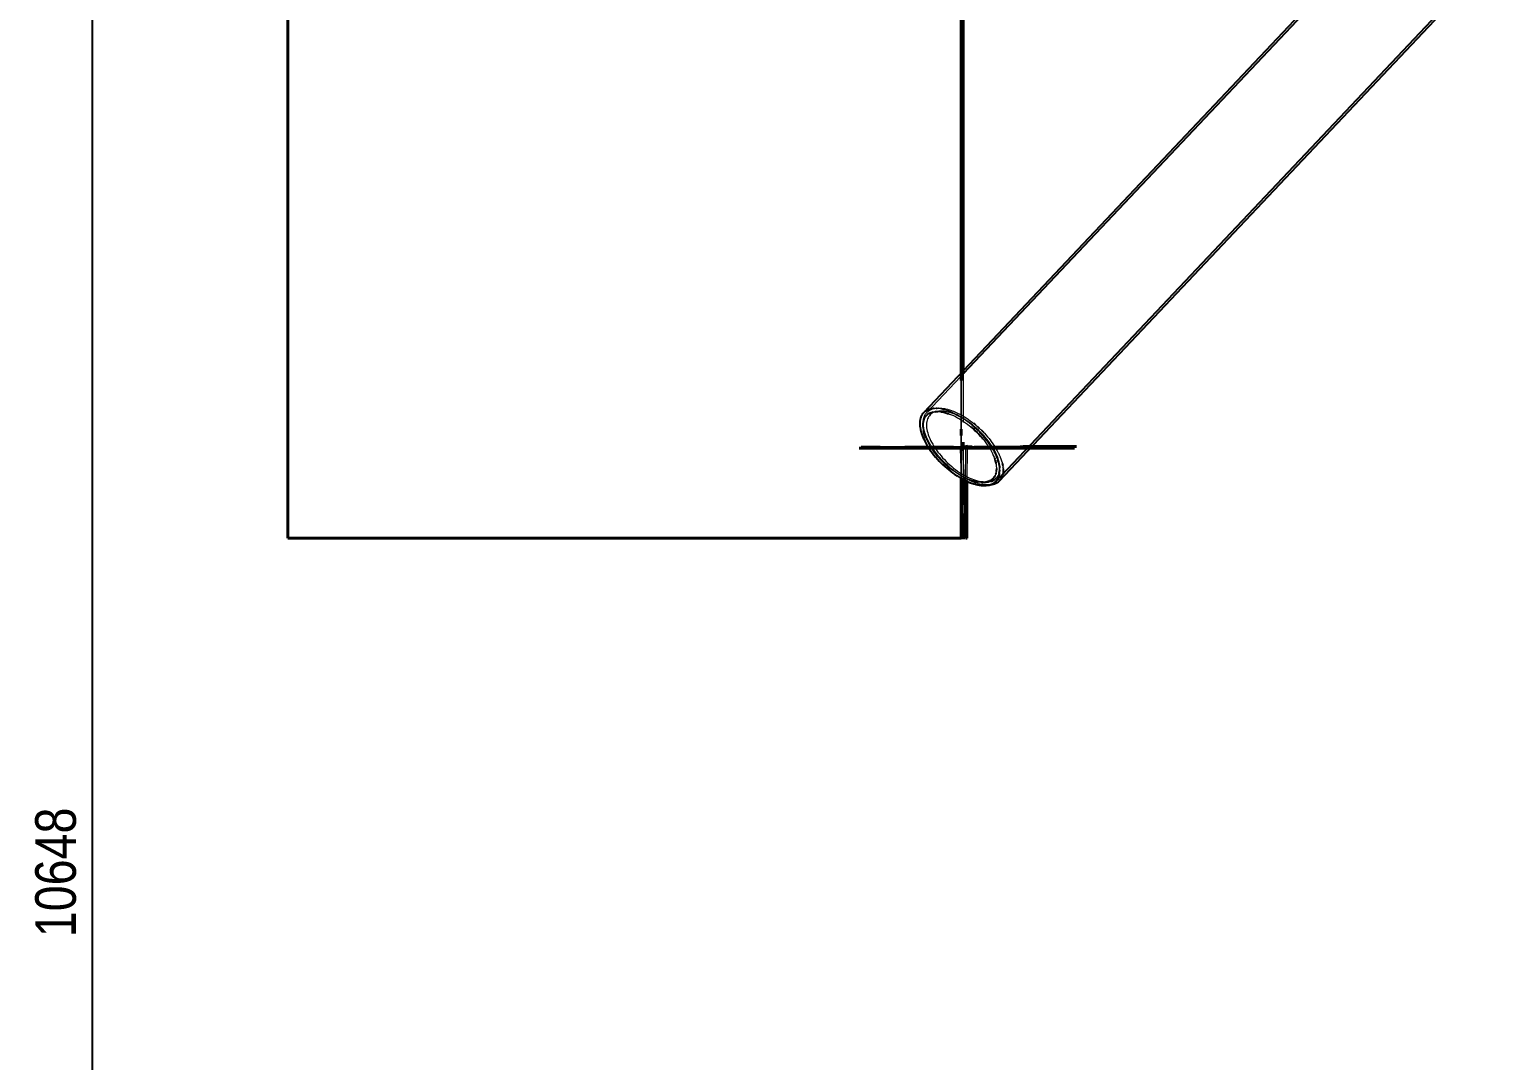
# Model space of a CAD drawing. Header units: millimetres. Extents: x -86814 to -77113, y 29520 to 42516.
# Drawn here: x -86063 to -81588, y 36018 to 39188 of the extents above; entities that cross this region are included whole.
import ezdxf

# ---------------------------------------------------------------- set-up
doc = ezdxf.new("R2010")
doc.units = ezdxf.units.MM
doc.linetypes.add('HIDDEN_50', pattern=[225, 150, -75])
for name, color, linetype, lineweight in [('DIMENSIONS', 3, 'Continuous', 18), ('PLATE_HIDDEN', 8, 'HIDDEN_50', 18), ('PLATE_VISIBLE', 7, 'Continuous', 35), ('PROFILE_HIDDEN', 9, 'HIDDEN_50', 18), ('PROFILE_VISIBLE', 4, 'Continuous', 25)]:
    doc.layers.add(name, color=color, linetype=linetype, lineweight=lineweight)
doc.styles.add('OpenSansCondensed-Light', font='OpenSansCondensed-Light.ttf')
doc.dimstyles.new('DIM_1_50', dxfattribs={"dimscale": 50, "dimtxt": 2.5, "dimasz": 2.5, "dimexe": 1.5, "dimexo": 1.5, "dimgap": 1, "dimtad": 1, "dimdec": 0, "dimzin": 12, "dimdsep": 46, "dimtxsty": 'OpenSansCondensed-Light', "dimtsz": 0.00125, "dimcen": 2.5, "dimclrd": 3, "dimclre": 3, "dimclrt": 3, "dimazin": 3, "dimtfac": 0.5, "dimtmove": 2, "dimatfit": 3})

msp = doc.modelspace()

# ---------------------------------------------------------------- linework, layer by layer
at = {"layer": 'PLATE_HIDDEN'}
for p, q in [((-83193.8, 38129.2), (-83193.8, 37919.3)), ((-83200, 37959), (-83200, 38108.7)), ((-83200, 37959), (-83200, 38108.7)), ((-83200, 38108.7), (-83200, 37959)), ((-83506.9, 37905.3), (-83186.1, 37905.3)), ((-82998.5, 37905.3), (-83506.9, 37905.3)), ((-83200, 37809.2), (-83200, 37939)), ((-83200, 37809.2), (-83200, 37939)), ((-83200, 37939), (-83200, 37809.2)), ((-83180.8, 37908.7), (-83195.6, 37905.3)), ((-83195.6, 37905.3), (-83190.8, 37764.9)), ((-83193.8, 37905.3), (-83009.7, 37905.3)), ((-83009.7, 37905.3), (-83193.8, 37905.3)), ((-83181, 37796), (-83180.8, 37908.7)), ((-83166.3, 37905.3), (-83018.3, 37905.3)), ((-83014.6, 37900), (-83300.9, 37900)), ((-83201.9, 37900), (-83187, 37903.3)), ((-83198.7, 37806.5), (-83201.9, 37900)), ((-83015.9, 37900), (-83200, 37900)), ((-83200, 37900), (-83015.9, 37900)), ((-83193.8, 37899.3), (-83193.8, 37689.5)), ((-83187, 37903.3), (-83187.3, 37798.8)), ((-83189.5, 37726.2), (-83188.5, 37697.2))]:
    msp.add_line(p, q, dxfattribs=at)
at = {"layer": 'PLATE_VISIBLE'}
for p, q in [((-85268.6, 37624.5), (-85268.6, 41921.4)), ((-83193.8, 40987.1), (-83193.8, 38129.2)), ((-85268.6, 40400), (-85268.6, 37624.5)), ((-83200, 38108.7), (-83200, 40400)), ((-83200, 38108.7), (-83200, 40400)), ((-83200, 40400), (-83200, 38108.7)), ((-83200, 37939), (-83200, 37959)), ((-83200, 37939), (-83200, 37959)), ((-83200, 37959), (-83200, 37939)), ((-83193.8, 37919.3), (-83193.8, 37899.3)), ((-83186.1, 37905.3), (-83166.3, 37905.3)), ((-83018.3, 37905.3), (-82845.5, 37905.3)), ((-83009.7, 37905.3), (-82845.5, 37905.3)), ((-82845.5, 37905.3), (-83009.7, 37905.3)), ((-82845.5, 37905.3), (-82998.5, 37905.3)), ((-83300.9, 37900), (-83513.1, 37900)), ((-83513.1, 37900), (-82851.7, 37900)), ((-82851.7, 37900), (-83015.9, 37900)), ((-83015.9, 37900), (-82851.7, 37900)), ((-82851.7, 37900), (-83014.6, 37900)), ((-83200, 37624.5), (-83200, 37809.2)), ((-83200, 37624.5), (-83200, 37809.2)), ((-83200, 37809.2), (-83200, 37624.5)), ((-83192.4, 37624.5), (-83198.7, 37806.5)), ((-83187.3, 37798.8), (-83187.7, 37624.5)), ((-83181.5, 37624.5), (-83181, 37796)), ((-83190.8, 37764.9), (-83189.5, 37726.2)), ((-83193.8, 37689.5), (-83193.8, 37624.5)), ((-83188.5, 37697.2), (-83186, 37624.5)), ((-85268.6, 37624.5), (-83200, 37624.5)), ((-83193.8, 37624.5), (-85268.6, 37624.5)), ((-83187.7, 37624.5), (-83192.4, 37624.5)), ((-83186, 37624.5), (-83181.5, 37624.5))]:
    msp.add_line(p, q, dxfattribs=at)
at = {"layer": 'PROFILE_HIDDEN'}
for p, q in [((-83305.4, 38010.3), (-83192.3, 38130.1)), ((-83314.9, 37992.3), (-83313.7, 37996.4)), ((-83313.7, 37996.4), (-83312.8, 37998.5)), ((-83312.8, 37998.5), (-83312.1, 38000.3)), ((-83312.1, 38000.3), (-83310.2, 38003.9)), ((-83310.2, 38003.9), (-83309, 38005.6)), ((-83309, 38005.6), (-83308, 38007.2)), ((-83308, 38007.2), (-83305.4, 38010.3)), ((-83305.4, 38010.3), (-83304, 38011.7)), ((-83304, 38011.7), (-83302.6, 38013.1)), ((-83301.8, 37993.8), (-83303.4, 37990.2)), ((-83302.6, 38013.1), (-83299.4, 38015.5)), ((-83299.9, 37997.2), (-83301.8, 37993.8)), ((-83297.6, 38000.2), (-83299.9, 37997.2)), ((-83299.4, 38015.5), (-83297.8, 38016.6)), ((-83297.2, 38020.4), (-83299.3, 38019.7)), ((-83297.8, 38016.6), (-83296, 38017.7)), ((-83295.1, 38003), (-83297.6, 38000.2)), ((-83295.7, 38020.7), (-83297.2, 38020.4)), ((-83296, 38017.7), (-83292.3, 38019.5)), ((-83292.2, 38005.5), (-83295.1, 38003)), ((-83292.3, 38019.5), (-83290.4, 38020.2)), ((-83289, 38007.7), (-83292.2, 38005.5)), ((-83288.3, 38022.2), (-83290.6, 38021.8)), ((-83290.4, 38020.2), (-83288.3, 38021.1)), ((-83285.5, 38009.6), (-83289, 38007.7)), ((-83286.6, 38022.4), (-83288.3, 38022.2)), ((-83288.3, 38021.1), (-83284, 38022.3)), ((-83285.6, 38011.8), (-83283.4, 38012.3)), ((-83281.8, 38011.2), (-83285.5, 38009.6)), ((-83283.4, 38022.6), (-83284.2, 38022.6)), ((-83284, 38022.3), (-83282, 38022.7)), ((-83278.3, 38022.7), (-83283.4, 38022.6)), ((-83283.4, 38012.3), (-83281.1, 38012.6)), ((-83282, 38022.7), (-83279.5, 38023.1)), ((-83277.8, 38012.5), (-83281.8, 38011.2)), ((-83279.5, 38023.1), (-83274.7, 38023.7)), ((-83276.6, 38022.7), (-83278.3, 38022.7)), ((-83273.5, 38013.4), (-83277.8, 38012.5)), ((-83274.7, 38023.7), (-83272.6, 38023.8)), ((-83273.1, 38022.5), (-83273.9, 38022.5)), ((-83269, 38014), (-83273.5, 38013.4)), ((-83267.6, 38021.9), (-83273.1, 38022.5)), ((-83272.6, 38023.8), (-83269.7, 38023.9)), ((-83271.6, 38013), (-83269.1, 38012.9)), ((-83269.7, 38023.9), (-83264.5, 38023.8)), ((-83269.1, 38012.9), (-83263.9, 38012.5)), ((-83264.2, 38014.2), (-83269, 38014)), ((-83263.9, 38021.4), (-83267.6, 38021.9)), ((-83264.5, 38023.8), (-83262.3, 38023.6)), ((-83259.3, 38014.2), (-83264.2, 38014.2)), ((-83262, 38021), (-83263.9, 38021.4)), ((-83263.9, 38012.5), (-83261.2, 38012.1)), ((-83262.3, 38023.6), (-83259.1, 38023.4)), ((-83256.2, 38019.8), (-83262, 38021)), ((-83254.1, 38013.8), (-83259.3, 38014.2)), ((-83259.1, 38023.4), (-83253.6, 38022.6)), ((-83254.3, 38019.3), (-83256.2, 38019.8)), ((-83248.8, 38013), (-83254.1, 38013.8)), ((-83253.6, 38022.6), (-83251.3, 38022.2)), ((-83251.3, 38022.2), (-83247.8, 38021.5)), ((-83250.2, 38018.3), (-83251.3, 38018.6)), ((-83244.1, 38016.4), (-83250.2, 38018.3)), ((-83243.3, 38012), (-83248.8, 38013)), ((-83247.8, 38021.5), (-83241.9, 38020.1)), ((-83240.3, 38015.1), (-83244.1, 38016.4)), ((-83237.6, 38010.6), (-83243.3, 38012)), ((-83241.9, 38020.1), (-83239.6, 38019.4)), ((-83237.9, 38014.3), (-83240.3, 38015.1)), ((-83239.6, 38019.4), (-83235.9, 38018.3)), ((-83238.6, 38006.5), (-83235.6, 38005.4)), ((-83231.7, 38011.8), (-83237.9, 38014.3)), ((-83231.8, 38008.9), (-83237.6, 38010.6)), ((-83235.9, 38018.3), (-83229.8, 38016.3)), ((-83235.6, 38005.4), (-83229.6, 38003.1)), ((-83225.9, 38006.9), (-83231.8, 38008.9)), ((-83227.8, 38010.1), (-83231.7, 38011.8)), ((-83229.8, 38016.3), (-83227.5, 38015.4)), ((-83229.6, 38003.1), (-83223.5, 38000.4)), ((-83225.3, 38009), (-83227.8, 38010.1)), ((-83227.5, 38015.4), (-83223.5, 38013.9)), ((-83219.9, 38004.6), (-83225.9, 38006.9)), ((-83218.9, 38005.9), (-83225.3, 38009)), ((-83223.5, 38013.9), (-83217.2, 38011.3)), ((-83223.5, 38000.4), (-83217.3, 37997.5)), ((-83213.8, 38002), (-83219.9, 38004.6)), ((-83215.1, 38004), (-83218.9, 38005.9)), ((-83217.3, 37997.5), (-83211.2, 37994.2)), ((-83217.2, 38011.3), (-83214.9, 38010.2)), ((-83212.4, 38002.6), (-83215.1, 38004)), ((-83214.9, 38010.2), (-83210.8, 38008.3)), ((-83207.7, 37999.1), (-83213.8, 38002)), ((-83206, 37999), (-83212.4, 38002.6)), ((-83211.2, 37994.2), (-83204.9, 37990.7)), ((-83210.8, 38008.3), (-83204.3, 38005)), ((-83201.5, 37995.9), (-83207.7, 37999.1)), ((-83202.3, 37996.8), (-83206, 37999)), ((-83204.3, 38005), (-83202.2, 38003.9)), ((-83199.5, 37995.1), (-83202.3, 37996.8)), ((-83202.2, 38003.9), (-83197.9, 38001.5)), ((-83195.3, 37992.4), (-83201.5, 37995.9)), ((-83193, 37990.9), (-83199.5, 37995.1)), ((-83197.9, 38001.5), (-83191.4, 37997.7)), ((-83191.4, 37997.7), (-83189.3, 37996.4)), ((-83189.3, 37996.4), (-83184.9, 37993.7)), ((-83184.9, 37993.7), (-83178.5, 37989.4)), ((-83316.7, 37962.9), (-83316.9, 37965.3)), ((-83316, 37957.7), (-83316.7, 37962.9)), ((-83316.5, 37978.5), (-83316.4, 37981.2)), ((-83316.4, 37973.4), (-83316.5, 37978.5)), ((-83316.4, 37981.2), (-83316.3, 37983.3)), ((-83316.2, 37971.3), (-83316.4, 37973.4)), ((-83316.3, 37983.3), (-83315.8, 37987.9)), ((-83315.9, 37968.2), (-83316.2, 37971.3)), ((-83315.5, 37955.1), (-83316, 37957.7)), ((-83315.1, 37962.8), (-83315.9, 37968.2)), ((-83315.8, 37987.9), (-83315.3, 37990.3)), ((-83315.3, 37990.3), (-83314.9, 37992.3)), ((-83314.7, 37960.6), (-83315.1, 37962.8)), ((-83314, 37957.3), (-83314.7, 37960.6)), ((-83312.5, 37951.6), (-83314, 37957.3)), ((-83311.8, 37949.3), (-83312.5, 37951.6)), ((-83310.7, 37945.7), (-83311.8, 37949.3)), ((-83306.3, 37977.8), (-83306.5, 37973.2)), ((-83306.5, 37973.2), (-83306.4, 37968.4)), ((-83306.4, 37968.4), (-83306, 37963.4)), ((-83305.7, 37982.1), (-83306.3, 37977.8)), ((-83306, 37963.4), (-83305.2, 37958.2)), ((-83304.7, 37986.3), (-83305.7, 37982.1)), ((-83305.2, 37958.2), (-83304.1, 37952.9)), ((-83303.4, 37990.2), (-83304.7, 37986.3)), ((-83304.1, 37952.9), (-83302.7, 37947.4)), ((-83204.9, 37990.7), (-83198.7, 37986.9)), ((-83198.7, 37986.9), (-83192.5, 37982.9)), ((-83189.1, 37988.6), (-83195.3, 37992.4)), ((-83189.5, 37988.5), (-83193, 37990.9)), ((-83192.5, 37982.9), (-83186.4, 37978.6)), ((-83186.6, 37986.5), (-83189.5, 37988.5)), ((-83182.9, 37984.7), (-83189.1, 37988.6)), ((-83180.2, 37981.9), (-83186.6, 37986.5)), ((-83186.4, 37978.6), (-83180.3, 37974.2)), ((-83176.7, 37980.4), (-83182.9, 37984.7)), ((-83180.3, 37974.2), (-83174.2, 37969.4)), ((-83176.8, 37979.3), (-83180.2, 37981.9)), ((-83178.5, 37989.4), (-83176.6, 37988)), ((-83173.9, 37977.1), (-83176.8, 37979.3)), ((-83170.6, 37976), (-83176.7, 37980.4)), ((-83176.6, 37988), (-83172.1, 37984.8)), ((-83174.2, 37969.4), (-83171.3, 37967)), ((-83167.6, 37972), (-83173.9, 37977.1)), ((-83172.1, 37984.8), (-83165.7, 37980.1)), ((-83164.6, 37971.3), (-83170.6, 37976)), ((-83166.1, 37970.7), (-83167.6, 37972)), ((-83165.7, 37980.1), (-83163.9, 37978.7)), ((-83158.6, 37966.4), (-83164.6, 37971.3)), ((-83163.9, 37978.7), (-83161.7, 37976.9)), ((-83161.5, 37966.8), (-83163, 37968.1)), ((-83155.5, 37961.4), (-83161.5, 37966.8)), ((-83152.8, 37961.4), (-83158.6, 37966.4)), ((-83156.4, 37972.5), (-83153.3, 37970)), ((-83154, 37960), (-83155.5, 37961.4)), ((-83153.3, 37970), (-83151.7, 37968.5)), ((-83147, 37956.1), (-83152.8, 37961.4)), ((-83151.7, 37968.5), (-83149.4, 37966.6)), ((-83149.6, 37955.9), (-83151.1, 37957.2)), ((-83143.9, 37950.2), (-83149.6, 37955.9)), ((-83141.5, 37950.7), (-83147, 37956.1)), ((-83144.3, 37961.9), (-83141.3, 37959.1)), ((-83142.5, 37948.7), (-83143.9, 37950.2)), ((-83136, 37945.2), (-83141.5, 37950.7)), ((-83141.3, 37959.1), (-83139.8, 37957.7)), ((-83139.8, 37957.7), (-83137.7, 37955.6)), ((-83132.7, 37950.6), (-83129.9, 37947.7)), ((-83308.5, 37939.8), (-83310.7, 37945.7)), ((-83307.4, 37929.9), (-83308.6, 37932.8)), ((-83307.6, 37937.6), (-83308.5, 37939.8)), ((-83306.1, 37933.8), (-83307.6, 37937.6)), ((-83304.7, 37924), (-83307.4, 37929.9)), ((-83303.3, 37927.7), (-83306.1, 37933.8)), ((-83301.7, 37918.1), (-83304.7, 37924)), ((-83302.2, 37925.5), (-83303.3, 37927.7)), ((-83302.7, 37947.4), (-83300.9, 37941.8)), ((-83300.2, 37921.5), (-83302.2, 37925.5)), ((-83298.4, 37912.1), (-83301.7, 37918.1)), ((-83300.9, 37941.8), (-83298.8, 37936.1)), ((-83296.8, 37915.3), (-83300.2, 37921.5)), ((-83298.8, 37936.1), (-83296.4, 37930.3)), ((-83294.9, 37906.1), (-83298.4, 37912.1)), ((-83295.6, 37913.2), (-83296.8, 37915.3)), ((-83296.4, 37930.3), (-83293.7, 37924.4)), ((-83293.2, 37909), (-83295.6, 37913.2)), ((-83291, 37900.1), (-83294.9, 37906.1)), ((-83293.7, 37924.4), (-83290.6, 37918.5)), ((-83289.2, 37902.7), (-83293.2, 37909)), ((-83290.6, 37918.5), (-83287.3, 37912.5)), ((-83287.3, 37912.5), (-83283.7, 37906.5)), ((-83283.7, 37906.5), (-83279.8, 37900.5)), ((-83138.3, 37944.3), (-83139.8, 37945.8)), ((-83133, 37938.4), (-83138.3, 37944.3)), ((-83130.8, 37939.6), (-83136, 37945.2)), ((-83133.1, 37928.9), (-83130.7, 37926)), ((-83130.5, 37935.6), (-83133, 37938.4)), ((-83125.7, 37933.8), (-83130.8, 37939.6)), ((-83130.7, 37926), (-83126.1, 37920.1)), ((-83127.8, 37932.3), (-83130.5, 37935.6)), ((-83129.9, 37947.7), (-83128.6, 37946.3)), ((-83128.6, 37946.3), (-83124.4, 37941.8)), ((-83122.8, 37926.2), (-83127.8, 37932.3)), ((-83126.1, 37920.1), (-83121.8, 37914.1)), ((-83120.9, 37928), (-83125.7, 37933.8)), ((-83124.4, 37941.8), (-83119.2, 37935.8)), ((-83120.7, 37923.4), (-83122.8, 37926.2)), ((-83121.8, 37914.1), (-83117.7, 37908.1)), ((-83116.2, 37922.1), (-83120.9, 37928)), ((-83118.1, 37920), (-83120.7, 37923.4)), ((-83119.2, 37935.8), (-83118.1, 37934.5)), ((-83118.1, 37934.5), (-83114.1, 37929.7)), ((-83113.6, 37913.8), (-83118.1, 37920)), ((-83117.7, 37908.1), (-83113.8, 37902.1)), ((-83111.9, 37916.1), (-83116.2, 37922.1)), ((-83114.1, 37929.7), (-83109.3, 37923.5)), ((-83111.8, 37911.1), (-83113.6, 37913.8)), ((-83107.7, 37910.2), (-83111.9, 37916.1)), ((-83109.4, 37907.6), (-83111.8, 37911.1)), ((-83105.4, 37901.3), (-83109.4, 37907.6)), ((-83109.3, 37923.5), (-83108.4, 37922.3)), ((-83108.4, 37922.3), (-83104.7, 37917.3)), ((-83103.8, 37904.2), (-83107.7, 37910.2)), ((-83104.7, 37917.3), (-83100.4, 37911.1)), ((-83100.2, 37898.2), (-83103.8, 37904.2)), ((-83100.4, 37911.1), (-83099.7, 37909.9)), ((-83099.7, 37909.9), (-83096.3, 37904.8)), ((-83096.3, 37904.8), (-83092.5, 37898.6)), ((-83286.9, 37894.1), (-83291, 37900.1)), ((-83287.9, 37900.8), (-83289.2, 37902.7)), ((-83285, 37896.5), (-83287.9, 37900.8)), ((-83282.6, 37888.2), (-83286.9, 37894.1)), ((-83280.5, 37890.3), (-83285, 37896.5)), ((-83278, 37882.3), (-83282.6, 37888.2)), ((-83279.1, 37888.4), (-83280.5, 37890.3)), ((-83279.8, 37900.5), (-83275.7, 37894.6)), ((-83275.8, 37884.1), (-83279.1, 37888.4)), ((-83273.2, 37876.4), (-83278, 37882.3)), ((-83270.9, 37878), (-83275.8, 37884.1)), ((-83275.7, 37894.6), (-83271.3, 37888.6)), ((-83268.1, 37870.6), (-83273.2, 37876.4)), ((-83271.3, 37888.6), (-83266.7, 37882.7)), ((-83269.4, 37876.2), (-83270.9, 37878)), ((-83265.8, 37871.9), (-83269.4, 37876.2)), ((-83265.5, 37867.8), (-83268.1, 37870.6)), ((-83266.7, 37882.7), (-83261.8, 37876.9)), ((-83260.4, 37866), (-83265.8, 37871.9)), ((-83261.8, 37876.9), (-83256.8, 37871.1)), ((-83258.9, 37864.4), (-83260.4, 37866)), ((-83254.9, 37860.1), (-83258.9, 37864.4)), ((-83256.8, 37871.1), (-83251.5, 37865.5)), ((-83249.2, 37854.4), (-83254.9, 37860.1)), ((-83251.5, 37865.5), (-83246.1, 37860)), ((-83246.1, 37860), (-83240.5, 37854.6)), ((-83113.8, 37902.1), (-83110.3, 37896.1)), ((-83110.3, 37896.1), (-83107, 37890.2)), ((-83107, 37890.2), (-83104, 37884.2)), ((-83103.9, 37898.7), (-83105.4, 37901.3)), ((-83104, 37884.2), (-83101.3, 37878.4)), ((-83101.7, 37895), (-83103.9, 37898.7)), ((-83098.3, 37888.8), (-83101.7, 37895)), ((-83101.3, 37878.4), (-83099, 37872.6)), ((-83096.9, 37892.2), (-83100.2, 37898.2)), ((-83099, 37872.6), (-83097.9, 37869.7)), ((-83097, 37886.3), (-83098.3, 37888.8)), ((-83095.2, 37882.6), (-83097, 37886.3)), ((-83093.9, 37886.3), (-83096.9, 37892.2)), ((-83092.4, 37876.5), (-83095.2, 37882.6)), ((-83091.1, 37880.4), (-83093.9, 37886.3)), ((-83092.5, 37898.6), (-83091.9, 37897.5)), ((-83091.4, 37874.2), (-83092.4, 37876.5)), ((-83091.9, 37897.5), (-83089, 37892.3)), ((-83089.9, 37870.4), (-83091.4, 37874.2)), ((-83088.7, 37874.6), (-83091.1, 37880.4)), ((-83087.7, 37864.5), (-83089.9, 37870.4)), ((-83089, 37892.3), (-83085.8, 37886.1)), ((-83086.6, 37868.9), (-83088.7, 37874.6)), ((-83087.3, 37863.4), (-83087.7, 37864.5)), ((-83084.9, 37863.3), (-83086.6, 37868.9)), ((-83085.8, 37858.6), (-83086.4, 37860.5)), ((-83085.8, 37886.1), (-83085.3, 37885.2)), ((-83085.3, 37885.2), (-83082.8, 37880)), ((-83083.4, 37857.8), (-83084.9, 37863.3)), ((-83082.8, 37880), (-83080.2, 37873.9)), ((-83080.2, 37873.9), (-83079.9, 37873.1)), ((-83079.9, 37873.1), (-83077.9, 37867.9)), ((-83077.9, 37867.9), (-83075.9, 37862)), ((-83075.9, 37862), (-83075.7, 37861.4)), ((-83075.7, 37861.4), (-83074.3, 37856.3)), ((-83247.7, 37853), (-83249.2, 37854.4)), ((-83243.3, 37848.8), (-83247.7, 37853)), ((-83237.3, 37843.4), (-83243.3, 37848.8)), ((-83240.5, 37854.6), (-83234.8, 37849.3)), ((-83235.9, 37842.2), (-83237.3, 37843.4)), ((-83231.2, 37838.1), (-83235.9, 37842.2)), ((-83234.8, 37849.3), (-83228.9, 37844.3)), ((-83228.5, 37834.1), (-83231.5, 37836.4)), ((-83225, 37833.1), (-83231.2, 37838.1)), ((-83228.9, 37844.3), (-83223, 37839.4)), ((-83222.3, 37829.6), (-83228.5, 37834.1)), ((-83223.6, 37832), (-83225, 37833.1)), ((-83218.7, 37828.2), (-83223.6, 37832)), ((-83223, 37839.4), (-83216.9, 37834.7)), ((-83216.2, 37825.3), (-83222.3, 37829.6)), ((-83212.3, 37823.6), (-83218.7, 37828.2)), ((-83216.9, 37834.7), (-83210.8, 37830.3)), ((-83210, 37821.3), (-83216.2, 37825.3)), ((-83211, 37822.7), (-83212.3, 37823.6)), ((-83205.9, 37819.2), (-83211, 37822.7)), ((-83210.8, 37830.3), (-83204.7, 37826)), ((-83203.8, 37817.5), (-83210, 37821.3)), ((-83199.4, 37815), (-83205.9, 37819.2)), ((-83204.7, 37826), (-83198.5, 37822.1)), ((-83197.6, 37814), (-83203.8, 37817.5)), ((-83198.2, 37814.3), (-83199.4, 37815)), ((-83198.5, 37822.1), (-83192.2, 37818.3)), ((-83192.2, 37818.3), (-83186, 37814.8)), ((-83186, 37814.8), (-83179.9, 37811.6)), ((-83094.9, 37818.8), (-83095.7, 37817)), ((-83094.2, 37820.7), (-83094.9, 37818.8)), ((-83093.3, 37853.2), (-83092.7, 37850.5)), ((-83092.6, 37826.7), (-83093.1, 37824.7)), ((-83092.7, 37850.5), (-83092, 37845.4)), ((-83092.3, 37828.9), (-83092.6, 37826.7)), ((-83092, 37845.4), (-83091.7, 37840.4)), ((-83091.7, 37840.4), (-83091.6, 37838)), ((-83086.7, 37815.2), (-83085.7, 37816.9)), ((-83084.3, 37852.9), (-83085.8, 37858.6)), ((-83085.7, 37816.9), (-83084.1, 37820.5)), ((-83083.9, 37851), (-83084.3, 37852.9)), ((-83084.1, 37820.5), (-83083.5, 37822.5)), ((-83083.1, 37847.4), (-83083.9, 37851)), ((-83082.3, 37852.5), (-83083.4, 37857.8)), ((-83082.3, 37841.9), (-83083.1, 37847.4)), ((-83081.5, 37847.3), (-83082.3, 37852.5)), ((-83082.1, 37840.2), (-83082.3, 37841.9)), ((-83081.7, 37836.7), (-83082.1, 37840.2)), ((-83082, 37824.5), (-83081.7, 37826.8)), ((-83081.7, 37834.2), (-83081.7, 37836.7)), ((-83081.7, 37826.8), (-83081.7, 37828.4)), ((-83081.6, 37830.8), (-83081.3, 37832.9)), ((-83081.3, 37844.8), (-83081.5, 37847.3)), ((-83081.3, 37832.9), (-83081, 37837.5)), ((-83081, 37837.5), (-83081.1, 37839.9)), ((-83074.3, 37856.3), (-83073.6, 37853.4)), ((-83072.4, 37847.6), (-83072, 37845.2)), ((-83072, 37845.2), (-83071.7, 37842.5)), ((-83071.3, 37839.4), (-83071.2, 37837.1)), ((-83192.9, 37811), (-83198.2, 37814.3)), ((-83191.4, 37810.8), (-83197.6, 37814)), ((-83186.4, 37807.4), (-83192.9, 37811)), ((-83185.2, 37807.8), (-83191.4, 37810.8)), ((-83185.4, 37806.8), (-83186.4, 37807.4)), ((-83180, 37804), (-83185.4, 37806.8)), ((-83179.1, 37805.2), (-83185.2, 37807.8)), ((-83173.6, 37800.9), (-83180, 37804)), ((-83179.9, 37811.6), (-83173.7, 37808.7)), ((-83173.1, 37802.8), (-83179.1, 37805.2)), ((-83173.7, 37808.7), (-83167.6, 37806.1)), ((-83172.6, 37800.5), (-83173.6, 37800.9)), ((-83167.2, 37800.8), (-83173.1, 37802.8)), ((-83167.2, 37798.1), (-83172.6, 37800.5)), ((-83167.6, 37806.1), (-83161.6, 37803.8)), ((-83164.3, 37799.9), (-83167.2, 37800.8)), ((-83160.9, 37795.6), (-83167.2, 37798.1)), ((-83161.6, 37803.8), (-83155.7, 37801.8)), ((-83160.1, 37795.3), (-83160.9, 37795.6)), ((-83154.7, 37793.4), (-83160.1, 37795.3)), ((-83155.7, 37801.8), (-83149.9, 37800.1)), ((-83148.6, 37791.5), (-83154.7, 37793.4)), ((-83149.9, 37800.1), (-83144.3, 37798.7)), ((-83147.9, 37791.3), (-83148.6, 37791.5)), ((-83142.7, 37789.9), (-83147.9, 37791.3)), ((-83144.8, 37795.7), (-83147.5, 37796.1)), ((-83139.6, 37795.3), (-83144.8, 37795.7)), ((-83144.3, 37798.7), (-83138.8, 37797.7)), ((-83136.8, 37788.6), (-83142.7, 37789.9)), ((-83137.1, 37795.2), (-83139.6, 37795.3)), ((-83138.8, 37797.7), (-83136.1, 37797.3)), ((-83131.2, 37787.7), (-83133.7, 37788.1)), ((-83128.4, 37787.4), (-83131.2, 37787.7)), ((-83116.3, 37797), (-83114.1, 37797.3)), ((-83113.1, 37799.6), (-83115, 37798.8)), ((-83114.1, 37797.3), (-83109.8, 37798.2)), ((-83111.4, 37800.5), (-83113.1, 37799.6)), ((-83109.8, 37798.2), (-83107.8, 37798.9)), ((-83097, 37804.1), (-83095.4, 37805.2)), ((-83095.4, 37805.2), (-83093.9, 37806.4)), ((-83091.2, 37809.1), (-83089.9, 37810.5)), ((-83089.9, 37810.5), (-83088.8, 37812))]:
    msp.add_line(p, q, dxfattribs=at)
at = {"layer": 'PROFILE_VISIBLE'}
for p, q in [((-83083.5, 37799), (-79600.4, 41485.9)), ((-83092.4, 37799.5), (-79638.4, 41454.4)), ((-83315, 38010.2), (-82000, 39401.6)), ((-83192.3, 38130.1), (-81978.7, 39414.7)), ((-83324, 37995.8), (-83325, 37992.6)), ((-83323.7, 37996.7), (-83324, 37995.8)), ((-83322, 38000.5), (-83323.7, 37996.7)), ((-83320.4, 38003.2), (-83322, 38000.5)), ((-83320, 38004), (-83320.4, 38003.2)), ((-83317.6, 38007.2), (-83320, 38004)), ((-83315.6, 38009.4), (-83317.6, 38007.2)), ((-83315, 38010.2), (-83315.6, 38009.4)), ((-83312, 38012.8), (-83315, 38010.2)), ((-83312.2, 37993.1), (-83310.2, 37996.4)), ((-83309.6, 38014.6), (-83312, 38012.8)), ((-83310.2, 37996.4), (-83307.9, 37999.5)), ((-83308.7, 38015.2), (-83309.6, 38014.6)), ((-83305.2, 38017.2), (-83308.7, 38015.2)), ((-83307.9, 37999.5), (-83305.2, 38002.2)), ((-83302.4, 38018.5), (-83305.2, 38017.2)), ((-83305.2, 38002.2), (-83302.3, 38004.7)), ((-83301.3, 38019), (-83302.4, 38018.5)), ((-83302.3, 38004.7), (-83299.1, 38006.8)), ((-83299.3, 38019.7), (-83301.3, 38019)), ((-83299.1, 38006.8), (-83295.6, 38008.7)), ((-83294.2, 38021.1), (-83295.7, 38020.7)), ((-83295.6, 38008.7), (-83291.8, 38010.2)), ((-83292.9, 38021.4), (-83294.2, 38021.1)), ((-83290.6, 38021.8), (-83292.9, 38021.4)), ((-83291.8, 38010.2), (-83287.7, 38011.4)), ((-83287.7, 38011.4), (-83285.6, 38011.8)), ((-83284.9, 38022.5), (-83286.6, 38022.4)), ((-83284.2, 38022.6), (-83284.9, 38022.5)), ((-83281.1, 38012.6), (-83278.9, 38012.8)), ((-83278.9, 38012.8), (-83274.1, 38013.1)), ((-83274.8, 38022.6), (-83276.6, 38022.7)), ((-83273.9, 38022.5), (-83274.8, 38022.6)), ((-83274.1, 38013.1), (-83271.6, 38013)), ((-83261.2, 38012.1), (-83258.5, 38011.7)), ((-83258.5, 38011.7), (-83253, 38010.6)), ((-83252.4, 38018.9), (-83254.3, 38019.3)), ((-83253, 38010.6), (-83247.3, 38009.2)), ((-83251.3, 38018.6), (-83252.4, 38018.9)), ((-83247.3, 38009.2), (-83241.5, 38007.5)), ((-83241.5, 38007.5), (-83238.6, 38006.5)), ((-83326.8, 37983.8), (-83327.1, 37979.1)), ((-83327.1, 37979.1), (-83327.1, 37978.2)), ((-83327.1, 37978.2), (-83327.1, 37974.1)), ((-83327.1, 37974.1), (-83326.8, 37969)), ((-83326.2, 37987.4), (-83326.8, 37983.8)), ((-83326.8, 37969), (-83326.6, 37968.1)), ((-83326.6, 37968.1), (-83326.1, 37963.6)), ((-83326.1, 37988.3), (-83326.2, 37987.4)), ((-83325, 37992.6), (-83326.1, 37988.3)), ((-83326.1, 37963.6), (-83325.1, 37958.1)), ((-83325.1, 37958.1), (-83324.9, 37957.3)), ((-83324.9, 37957.3), (-83323.7, 37952.5)), ((-83323.7, 37952.5), (-83322, 37946.7)), ((-83317.1, 37972.6), (-83316.8, 37977.2)), ((-83317.1, 37967.8), (-83317.1, 37972.6)), ((-83316.9, 37965.3), (-83317.1, 37967.8)), ((-83316.8, 37977.2), (-83316.1, 37981.5)), ((-83316.1, 37981.5), (-83315.1, 37985.6)), ((-83314.9, 37952.4), (-83315.5, 37955.1)), ((-83315.1, 37985.6), (-83313.8, 37989.5)), ((-83313.5, 37947), (-83314.9, 37952.4)), ((-83313.8, 37989.5), (-83312.2, 37993.1)), ((-83171.3, 37967), (-83168.3, 37964.5)), ((-83168.3, 37964.5), (-83162.5, 37959.5)), ((-83164.5, 37969.3), (-83166.1, 37970.7)), ((-83163, 37968.1), (-83164.5, 37969.3)), ((-83162.5, 37959.5), (-83156.8, 37954.2)), ((-83161.7, 37976.9), (-83159.4, 37975.1)), ((-83159.4, 37975.1), (-83156.4, 37972.5)), ((-83156.8, 37954.2), (-83151.2, 37948.8)), ((-83152.6, 37958.6), (-83154, 37960)), ((-83151.1, 37957.2), (-83152.6, 37958.6)), ((-83149.4, 37966.6), (-83147.2, 37964.6)), ((-83147.2, 37964.6), (-83144.3, 37961.9)), ((-83137.7, 37955.6), (-83135.5, 37953.5)), ((-83135.5, 37953.5), (-83132.7, 37950.6)), ((-83322, 37946.7), (-83321.7, 37945.9)), ((-83321.7, 37945.9), (-83320, 37940.8)), ((-83320, 37940.8), (-83317.6, 37934.8)), ((-83317.6, 37934.8), (-83317.3, 37934.1)), ((-83317.3, 37934.1), (-83315, 37928.7)), ((-83315, 37928.7), (-83312, 37922.5)), ((-83311.8, 37941.4), (-83313.5, 37947)), ((-83312, 37922.5), (-83311.7, 37921.9)), ((-83309.8, 37935.7), (-83311.8, 37941.4)), ((-83311.7, 37921.9), (-83308.8, 37916.3)), ((-83308.6, 37932.8), (-83309.8, 37935.7)), ((-83308.8, 37916.3), (-83305.2, 37910.1)), ((-83305.2, 37910.1), (-83304.9, 37909.6)), ((-83304.9, 37909.6), (-83301.4, 37903.8)), ((-83151.2, 37948.8), (-83145.8, 37943.3)), ((-83145.8, 37943.3), (-83140.6, 37937.6)), ((-83141.2, 37947.3), (-83142.5, 37948.7)), ((-83139.8, 37945.8), (-83141.2, 37947.3)), ((-83140.6, 37937.6), (-83135.6, 37931.8)), ((-83135.6, 37931.8), (-83133.1, 37928.9)), ((-83301.4, 37903.8), (-83297.3, 37897.6)), ((-83297.3, 37897.6), (-83297, 37897.2)), ((-83297, 37897.2), (-83292.9, 37891.3)), ((-83292.9, 37891.3), (-83288.3, 37885.1)), ((-83288, 37884.8), (-83283.4, 37879)), ((-83283.4, 37879), (-83278.4, 37872.9)), ((-83278.2, 37872.7), (-83273.1, 37866.9)), ((-83273.1, 37866.9), (-83267.6, 37861)), ((-83267.5, 37860.9), (-83262, 37855.2)), ((-83262.9, 37865), (-83265.5, 37867.8)), ((-83257.5, 37859.4), (-83262.9, 37865)), ((-83252, 37854), (-83257.5, 37859.4)), ((-83097.9, 37869.7), (-83096.9, 37866.9)), ((-83096.9, 37866.9), (-83095.2, 37861.3)), ((-83095.2, 37861.3), (-83093.8, 37855.8)), ((-83087, 37862.3), (-83087.3, 37863.4)), ((-83086.4, 37860.5), (-83087, 37862.3)), ((-83262, 37855.2), (-83256.2, 37849.6)), ((-83256.2, 37849.6), (-83250.2, 37844.1)), ((-83246.3, 37848.8), (-83252, 37854)), ((-83250.2, 37844.1), (-83244.3, 37838.9)), ((-83240.4, 37843.7), (-83246.3, 37848.8)), ((-83244.2, 37838.8), (-83238, 37833.7)), ((-83234.5, 37838.8), (-83240.4, 37843.7)), ((-83238, 37833.7), (-83231.9, 37828.9)), ((-83231.5, 37836.4), (-83234.5, 37838.8)), ((-83231.7, 37828.7), (-83225.3, 37824)), ((-83225.3, 37824), (-83219.3, 37819.7)), ((-83218.9, 37819.5), (-83212.5, 37815.2)), ((-83212.5, 37815.2), (-83206.4, 37811.5)), ((-83096.6, 37815.2), (-83098.5, 37811.8)), ((-83095.7, 37817), (-83096.6, 37815.2)), ((-83093.6, 37822.6), (-83094.2, 37820.7)), ((-83093.8, 37855.8), (-83093.3, 37853.2)), ((-83093.1, 37824.7), (-83093.6, 37822.6)), ((-83091.9, 37831.1), (-83092.3, 37828.9)), ((-83091.6, 37835.6), (-83091.9, 37831.1)), ((-83091.6, 37838), (-83091.6, 37835.6)), ((-83087.6, 37813.5), (-83086.7, 37815.2)), ((-83084.3, 37813.6), (-83083.1, 37817.7)), ((-83083.5, 37822.5), (-83082.8, 37824.4)), ((-83083.1, 37817.7), (-83082.5, 37820.8)), ((-83082.8, 37824.4), (-83081.9, 37828.6)), ((-83082.5, 37820.8), (-83082.3, 37822.1)), ((-83082.3, 37822.1), (-83082, 37824.5)), ((-83081.9, 37828.6), (-83081.6, 37830.8)), ((-83081.6, 37831.6), (-83081.7, 37834.2)), ((-83081.7, 37828.4), (-83081.6, 37830.1)), ((-83081.6, 37830.1), (-83081.6, 37831.6)), ((-83081.1, 37842.3), (-83081.3, 37844.8)), ((-83081.1, 37839.9), (-83081.1, 37842.3)), ((-83073.2, 37816.3), (-83074.6, 37812.3)), ((-83073.6, 37853.4), (-83073, 37850.6)), ((-83072.2, 37820.4), (-83073.2, 37816.3)), ((-83073, 37850.6), (-83072.9, 37850.1)), ((-83072.9, 37850.1), (-83072.4, 37847.6)), ((-83071.4, 37825.1), (-83072.2, 37820.6)), ((-83071.7, 37842.5), (-83071.3, 37839.8)), ((-83071.1, 37829.5), (-83071.4, 37825.1)), ((-83071.2, 37837.1), (-83071, 37834.7)), ((-83071, 37834.7), (-83071.1, 37829.8)), ((-83206.4, 37811.5), (-83206, 37811.2)), ((-83206, 37811.2), (-83199.5, 37807.4)), ((-83199.5, 37807.4), (-83193.6, 37804.2)), ((-83193.6, 37804.2), (-83193, 37804)), ((-83193, 37804), (-83186.6, 37800.7)), ((-83186.6, 37800.7), (-83180.9, 37798.1)), ((-83180.9, 37798.1), (-83180.2, 37797.8)), ((-83180.2, 37797.8), (-83173.9, 37795.2)), ((-83173.9, 37795.2), (-83168.4, 37793.1)), ((-83168.4, 37793.1), (-83167.7, 37792.9)), ((-83167.7, 37792.9), (-83161.5, 37790.8)), ((-83161.4, 37799), (-83164.3, 37799.9)), ((-83161.5, 37790.8), (-83156.3, 37789.4)), ((-83155.7, 37797.6), (-83161.4, 37799)), ((-83156.3, 37789.4), (-83155.5, 37789.1)), ((-83150.2, 37796.5), (-83155.7, 37797.6)), ((-83155.5, 37789.1), (-83149.6, 37787.8)), ((-83147.5, 37796.1), (-83150.2, 37796.5)), ((-83149.6, 37787.8), (-83144.8, 37786.9)), ((-83144.8, 37786.9), (-83143.9, 37786.7)), ((-83143.9, 37786.7), (-83138.4, 37786)), ((-83138.4, 37786), (-83133.9, 37785.7)), ((-83134.6, 37795.2), (-83137.1, 37795.2)), ((-83133.7, 37788.1), (-83136.3, 37788.5)), ((-83136.1, 37797.3), (-83133.4, 37796.9)), ((-83129.9, 37795.4), (-83134.6, 37795.2)), ((-83133.9, 37785.7), (-83133, 37785.6)), ((-83133.4, 37796.9), (-83128.3, 37796.5)), ((-83133, 37785.6), (-83127.8, 37785.5)), ((-83125.3, 37796), (-83129.9, 37795.4)), ((-83125.7, 37787.1), (-83128.4, 37787.4)), ((-83128.3, 37796.5), (-83123.3, 37796.5)), ((-83127.8, 37785.5), (-83123.8, 37785.7)), ((-83121, 37796.8), (-83125.3, 37796)), ((-83120.4, 37786.8), (-83125.2, 37787.1)), ((-83123.8, 37785.7), (-83122.9, 37785.8)), ((-83123.3, 37796.5), (-83118.6, 37796.7)), ((-83122.9, 37785.8), (-83118.1, 37786.4)), ((-83116.9, 37798), (-83121, 37796.8)), ((-83115.3, 37786.9), (-83120.4, 37786.8)), ((-83118.6, 37796.7), (-83116.3, 37797)), ((-83118.1, 37786.4), (-83114.5, 37787.1)), ((-83115, 37798.8), (-83116.9, 37798)), ((-83110.4, 37787.2), (-83115, 37786.9)), ((-83114.5, 37787.1), (-83113.6, 37787.3)), ((-83113.6, 37787.3), (-83109.4, 37788.6)), ((-83109.6, 37801.4), (-83111.4, 37800.5)), ((-83105.8, 37788), (-83110.4, 37787.2)), ((-83106.4, 37803.6), (-83109.6, 37801.4)), ((-83109.4, 37788.6), (-83106.3, 37789.8)), ((-83107.8, 37798.9), (-83105.8, 37799.5)), ((-83103.5, 37806), (-83106.4, 37803.6)), ((-83106.3, 37789.8), (-83105.4, 37790.1)), ((-83105.8, 37799.5), (-83102, 37801.1)), ((-83101.4, 37789), (-83105.6, 37788)), ((-83105.4, 37790.1), (-83101.7, 37792)), ((-83100.9, 37808.8), (-83103.5, 37806)), ((-83102, 37801.1), (-83098.6, 37803)), ((-83101.7, 37792), (-83099.1, 37793.7)), ((-83097.2, 37790.4), (-83101.4, 37789)), ((-83098.5, 37811.8), (-83100.9, 37808.8)), ((-83099.1, 37793.7), (-83098.3, 37794.2)), ((-83098.6, 37803), (-83097, 37804.1)), ((-83098.3, 37794.2), (-83095.2, 37796.7)), ((-83093.4, 37792), (-83097.1, 37790.4)), ((-83095.2, 37796.7), (-83093.1, 37798.8)), ((-83093.9, 37806.4), (-83092.5, 37807.7)), ((-83089.8, 37794), (-83093.4, 37792)), ((-83093.1, 37798.8), (-83092.4, 37799.5)), ((-83092.5, 37807.7), (-83091.2, 37809.1)), ((-83092.4, 37799.5), (-83089.9, 37802.6)), ((-83089.9, 37802.6), (-83088.3, 37805.1)), ((-83086.5, 37796.4), (-83089.7, 37794.1)), ((-83088.8, 37812), (-83087.6, 37813.5)), ((-83088.3, 37805.1), (-83087.7, 37806)), ((-83087.7, 37806), (-83085.8, 37809.6)), ((-83083.5, 37799), (-83086.5, 37796.4)), ((-83085.8, 37809.6), (-83084.7, 37812.5)), ((-83084.7, 37812.5), (-83084.3, 37813.6)), ((-83080.8, 37801.9), (-83083.5, 37799)), ((-83078.5, 37805), (-83080.8, 37801.9)), ((-83076.4, 37808.6), (-83078.4, 37805.1)), ((-83074.7, 37812.2), (-83076.4, 37808.6))]:
    msp.add_line(p, q, dxfattribs=at)

# ---------------------------------------------------------------- dimensions: what is measured, and where the dimension line sits
at = {"layer": 'DIMENSIONS'}
msp.add_linear_dim(base=(-85868.6, 31273.1), p1=(-85268.6, 31273.1), p2=(-85268.6, 41921.4), angle=90, dimstyle='DIM_1_50', dxfattribs=at).render()

doc.saveas('drawing.dxf')
